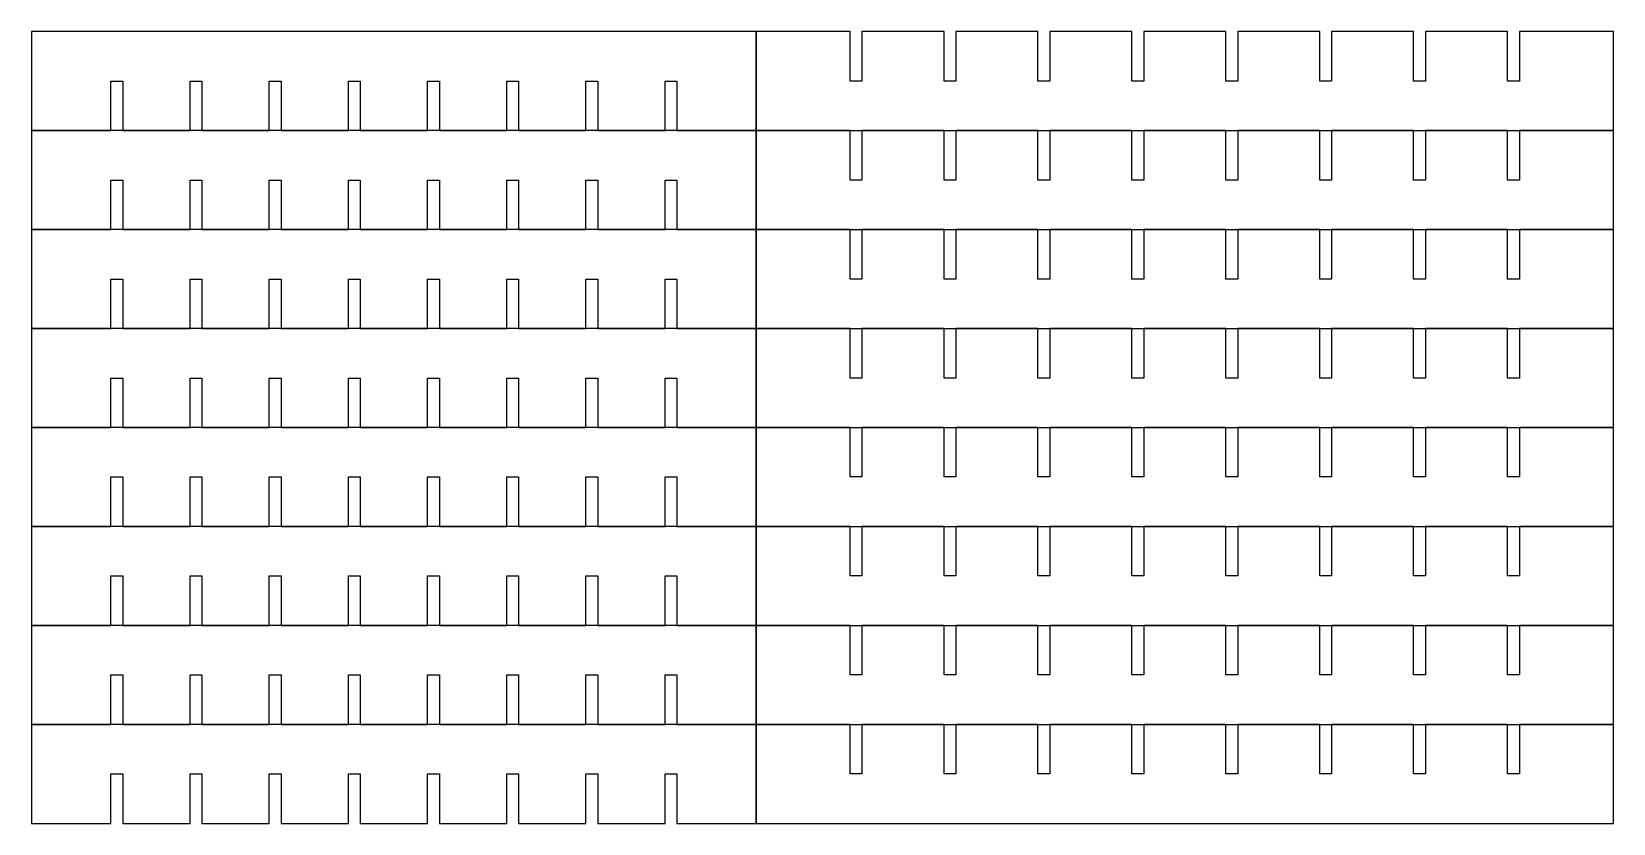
# Model space of a CAD drawing. Header units: metres. Extents: x 0 to 799, y 50 to 450.
import ezdxf

# ---------------------------------------------------------------- set-up
doc = ezdxf.new("R2010")
doc.units = ezdxf.units.M

msp = doc.modelspace()

# ---------------------------------------------------------------- linework, layer by layer
for p, q in [((366, 450.08), (0, 450.08)), ((0, 450.08), (0, 400.08)), ((366, 400.08), (366, 450.08)), ((413.454, 450.08), (366.01, 450.08)), ((366.01, 450.08), (366.01, 400.08)), ((413.454, 425.08), (413.454, 450.08)), ((460.899, 450.08), (419.454, 450.08)), ((419.454, 450.08), (419.454, 425.08)), ((460.899, 425.08), (460.899, 450.08)), ((508.343, 450.08), (466.899, 450.08)), ((466.899, 450.08), (466.899, 425.08)), ((508.343, 425.08), (508.343, 450.08)), ((555.788, 450.08), (514.343, 450.08)), ((514.343, 450.08), (514.343, 425.08)), ((555.788, 425.08), (555.788, 450.08)), ((603.232, 450.08), (561.788, 450.08)), ((561.788, 450.08), (561.788, 425.08)), ((603.232, 425.08), (603.232, 450.08)), ((650.677, 450.08), (609.232, 450.08)), ((609.232, 450.08), (609.232, 425.08)), ((650.677, 425.08), (650.677, 450.08)), ((698.121, 450.08), (656.677, 450.08)), ((656.677, 450.08), (656.677, 425.08)), ((698.121, 425.08), (698.121, 450.08)), ((745.566, 450.08), (704.121, 450.08)), ((704.121, 450.08), (704.121, 425.08)), ((745.566, 425.08), (745.566, 450.08)), ((799.01, 450.08), (751.566, 450.08)), ((751.566, 450.08), (751.566, 425.08)), ((799.01, 400.08), (799.01, 450.08)), ((40, 425.08), (46, 425.08)), ((40, 400.08), (40, 425.08)), ((46, 425.08), (46, 400.08)), ((80, 400.08), (80, 425.08)), ((80, 425.08), (86, 425.08)), ((86, 425.08), (86, 400.08)), ((120, 400.08), (120, 425.08)), ((120, 425.08), (126, 425.08)), ((126, 425.08), (126, 400.08)), ((160, 400.08), (160, 425.08)), ((160, 425.08), (166, 425.08)), ((166, 425.08), (166, 400.08)), ((200, 400.08), (200, 425.08)), ((200, 425.08), (206, 425.08)), ((206, 425.08), (206, 400.08)), ((240, 400.08), (240, 425.08)), ((240, 425.08), (246, 425.08)), ((246, 425.08), (246, 400.08)), ((280, 400.08), (280, 425.08)), ((280, 425.08), (286, 425.08)), ((286, 425.08), (286, 400.08)), ((320, 400.08), (320, 425.08)), ((320, 425.08), (326, 425.08)), ((326, 425.08), (326, 400.08)), ((419.454, 425.08), (413.454, 425.08)), ((466.899, 425.08), (460.899, 425.08)), ((514.343, 425.08), (508.343, 425.08)), ((561.788, 425.08), (555.788, 425.08)), ((609.232, 425.08), (603.232, 425.08)), ((656.677, 425.08), (650.677, 425.08)), ((704.121, 425.08), (698.121, 425.08)), ((751.566, 425.08), (745.566, 425.08)), ((0, 400.08), (40, 400.08)), ((366, 400.07), (0, 400.07)), ((0, 400.07), (0, 350.07)), ((46, 400.08), (80, 400.08)), ((86, 400.08), (120, 400.08)), ((126, 400.08), (160, 400.08)), ((166, 400.08), (200, 400.08)), ((206, 400.08), (240, 400.08)), ((246, 400.08), (280, 400.08)), ((286, 400.08), (320, 400.08)), ((326, 400.08), (366, 400.08)), ((366, 350.07), (366, 400.07)), ((366.01, 400.08), (799.01, 400.08)), ((413.454, 400.07), (366.01, 400.07)), ((366.01, 400.07), (366.01, 350.07)), ((413.454, 375.07), (413.454, 400.07)), ((460.899, 400.07), (419.454, 400.07)), ((419.454, 400.07), (419.454, 375.07)), ((460.899, 375.07), (460.899, 400.07)), ((508.343, 400.07), (466.899, 400.07)), ((466.899, 400.07), (466.899, 375.07)), ((508.343, 375.07), (508.343, 400.07)), ((555.788, 400.07), (514.343, 400.07)), ((514.343, 400.07), (514.343, 375.07)), ((555.788, 375.07), (555.788, 400.07)), ((603.232, 400.07), (561.788, 400.07)), ((561.788, 400.07), (561.788, 375.07)), ((603.232, 375.07), (603.232, 400.07)), ((650.677, 400.07), (609.232, 400.07)), ((609.232, 400.07), (609.232, 375.07)), ((650.677, 375.07), (650.677, 400.07)), ((698.121, 400.07), (656.677, 400.07)), ((656.677, 400.07), (656.677, 375.07)), ((698.121, 375.07), (698.121, 400.07)), ((745.566, 400.07), (704.121, 400.07)), ((704.121, 400.07), (704.121, 375.07)), ((745.566, 375.07), (745.566, 400.07)), ((799.01, 400.07), (751.566, 400.07)), ((751.566, 400.07), (751.566, 375.07)), ((799.01, 350.07), (799.01, 400.07)), ((40, 375.07), (46, 375.07)), ((40, 350.07), (40, 375.07)), ((46, 375.07), (46, 350.07)), ((80, 350.07), (80, 375.07)), ((80, 375.07), (86, 375.07)), ((86, 375.07), (86, 350.07)), ((120, 350.07), (120, 375.07)), ((120, 375.07), (126, 375.07)), ((126, 375.07), (126, 350.07)), ((160, 350.07), (160, 375.07)), ((160, 375.07), (166, 375.07)), ((166, 375.07), (166, 350.07)), ((200, 350.07), (200, 375.07)), ((200, 375.07), (206, 375.07)), ((206, 375.07), (206, 350.07)), ((240, 350.07), (240, 375.07)), ((240, 375.07), (246, 375.07)), ((246, 375.07), (246, 350.07)), ((280, 350.07), (280, 375.07)), ((280, 375.07), (286, 375.07)), ((286, 375.07), (286, 350.07)), ((320, 350.07), (320, 375.07)), ((320, 375.07), (326, 375.07)), ((326, 375.07), (326, 350.07)), ((419.454, 375.07), (413.454, 375.07)), ((466.899, 375.07), (460.899, 375.07)), ((514.343, 375.07), (508.343, 375.07)), ((561.788, 375.07), (555.788, 375.07)), ((609.232, 375.07), (603.232, 375.07)), ((656.677, 375.07), (650.677, 375.07)), ((704.121, 375.07), (698.121, 375.07)), ((751.566, 375.07), (745.566, 375.07)), ((0, 350.07), (40, 350.07)), ((366, 350.06), (0, 350.06)), ((0, 350.06), (0, 300.06)), ((46, 350.07), (80, 350.07)), ((86, 350.07), (120, 350.07)), ((126, 350.07), (160, 350.07)), ((166, 350.07), (200, 350.07)), ((206, 350.07), (240, 350.07)), ((246, 350.07), (280, 350.07)), ((286, 350.07), (320, 350.07)), ((326, 350.07), (366, 350.07)), ((366, 300.06), (366, 350.06)), ((366.01, 350.07), (799.01, 350.07)), ((413.454, 350.06), (366.01, 350.06)), ((366.01, 350.06), (366.01, 300.06)), ((413.454, 325.06), (413.454, 350.06)), ((460.899, 350.06), (419.454, 350.06)), ((419.454, 350.06), (419.454, 325.06)), ((460.899, 325.06), (460.899, 350.06)), ((508.343, 350.06), (466.899, 350.06)), ((466.899, 350.06), (466.899, 325.06)), ((508.343, 325.06), (508.343, 350.06)), ((555.788, 350.06), (514.343, 350.06)), ((514.343, 350.06), (514.343, 325.06)), ((555.788, 325.06), (555.788, 350.06)), ((603.232, 350.06), (561.788, 350.06)), ((561.788, 350.06), (561.788, 325.06)), ((603.232, 325.06), (603.232, 350.06)), ((650.677, 350.06), (609.232, 350.06)), ((609.232, 350.06), (609.232, 325.06)), ((650.677, 325.06), (650.677, 350.06)), ((698.121, 350.06), (656.677, 350.06)), ((656.677, 350.06), (656.677, 325.06)), ((698.121, 325.06), (698.121, 350.06)), ((745.566, 350.06), (704.121, 350.06)), ((704.121, 350.06), (704.121, 325.06)), ((745.566, 325.06), (745.566, 350.06)), ((799.01, 350.06), (751.566, 350.06)), ((751.566, 350.06), (751.566, 325.06)), ((799.01, 300.06), (799.01, 350.06)), ((40, 325.06), (46, 325.06)), ((40, 300.06), (40, 325.06)), ((46, 325.06), (46, 300.06)), ((80, 300.06), (80, 325.06)), ((80, 325.06), (86, 325.06)), ((86, 325.06), (86, 300.06)), ((120, 300.06), (120, 325.06)), ((120, 325.06), (126, 325.06)), ((126, 325.06), (126, 300.06)), ((160, 300.06), (160, 325.06)), ((160, 325.06), (166, 325.06)), ((166, 325.06), (166, 300.06)), ((200, 300.06), (200, 325.06)), ((200, 325.06), (206, 325.06)), ((206, 325.06), (206, 300.06)), ((240, 300.06), (240, 325.06)), ((240, 325.06), (246, 325.06)), ((246, 325.06), (246, 300.06)), ((280, 300.06), (280, 325.06)), ((280, 325.06), (286, 325.06)), ((286, 325.06), (286, 300.06)), ((320, 300.06), (320, 325.06)), ((320, 325.06), (326, 325.06)), ((326, 325.06), (326, 300.06)), ((419.454, 325.06), (413.454, 325.06)), ((466.899, 325.06), (460.899, 325.06)), ((514.343, 325.06), (508.343, 325.06)), ((561.788, 325.06), (555.788, 325.06)), ((609.232, 325.06), (603.232, 325.06)), ((656.677, 325.06), (650.677, 325.06)), ((704.121, 325.06), (698.121, 325.06)), ((751.566, 325.06), (745.566, 325.06)), ((0, 300.06), (40, 300.06)), ((366, 300.05), (0, 300.05)), ((0, 300.05), (0, 250.05)), ((46, 300.06), (80, 300.06)), ((86, 300.06), (120, 300.06)), ((126, 300.06), (160, 300.06)), ((166, 300.06), (200, 300.06)), ((206, 300.06), (240, 300.06)), ((246, 300.06), (280, 300.06)), ((286, 300.06), (320, 300.06)), ((326, 300.06), (366, 300.06)), ((366, 250.05), (366, 300.05)), ((366.01, 300.06), (799.01, 300.06)), ((413.454, 300.05), (366.01, 300.05)), ((366.01, 300.05), (366.01, 250.05)), ((413.454, 275.05), (413.454, 300.05)), ((460.899, 300.05), (419.454, 300.05)), ((419.454, 300.05), (419.454, 275.05)), ((460.899, 275.05), (460.899, 300.05)), ((508.343, 300.05), (466.899, 300.05)), ((466.899, 300.05), (466.899, 275.05)), ((508.343, 275.05), (508.343, 300.05)), ((555.788, 300.05), (514.343, 300.05)), ((514.343, 300.05), (514.343, 275.05)), ((555.788, 275.05), (555.788, 300.05)), ((603.232, 300.05), (561.788, 300.05)), ((561.788, 300.05), (561.788, 275.05)), ((603.232, 275.05), (603.232, 300.05)), ((650.677, 300.05), (609.232, 300.05)), ((609.232, 300.05), (609.232, 275.05)), ((650.677, 275.05), (650.677, 300.05)), ((698.121, 300.05), (656.677, 300.05)), ((656.677, 300.05), (656.677, 275.05)), ((698.121, 275.05), (698.121, 300.05)), ((745.566, 300.05), (704.121, 300.05)), ((704.121, 300.05), (704.121, 275.05)), ((745.566, 275.05), (745.566, 300.05)), ((799.01, 300.05), (751.566, 300.05)), ((751.566, 300.05), (751.566, 275.05)), ((799.01, 250.05), (799.01, 300.05)), ((40, 275.05), (46, 275.05)), ((40, 250.05), (40, 275.05)), ((46, 275.05), (46, 250.05)), ((80, 250.05), (80, 275.05)), ((80, 275.05), (86, 275.05)), ((86, 275.05), (86, 250.05)), ((120, 250.05), (120, 275.05)), ((120, 275.05), (126, 275.05)), ((126, 275.05), (126, 250.05)), ((160, 250.05), (160, 275.05)), ((160, 275.05), (166, 275.05)), ((166, 275.05), (166, 250.05)), ((200, 250.05), (200, 275.05)), ((200, 275.05), (206, 275.05)), ((206, 275.05), (206, 250.05)), ((240, 250.05), (240, 275.05)), ((240, 275.05), (246, 275.05)), ((246, 275.05), (246, 250.05)), ((280, 250.05), (280, 275.05)), ((280, 275.05), (286, 275.05)), ((286, 275.05), (286, 250.05)), ((320, 250.05), (320, 275.05)), ((320, 275.05), (326, 275.05)), ((326, 275.05), (326, 250.05)), ((419.454, 275.05), (413.454, 275.05)), ((466.899, 275.05), (460.899, 275.05)), ((514.343, 275.05), (508.343, 275.05)), ((561.788, 275.05), (555.788, 275.05)), ((609.232, 275.05), (603.232, 275.05)), ((656.677, 275.05), (650.677, 275.05)), ((704.121, 275.05), (698.121, 275.05)), ((751.566, 275.05), (745.566, 275.05)), ((0, 250.05), (40, 250.05)), ((366, 250.04), (0, 250.04)), ((0, 250.04), (0, 200.04)), ((46, 250.05), (80, 250.05)), ((86, 250.05), (120, 250.05)), ((126, 250.05), (160, 250.05)), ((166, 250.05), (200, 250.05)), ((206, 250.05), (240, 250.05)), ((246, 250.05), (280, 250.05)), ((286, 250.05), (320, 250.05)), ((326, 250.05), (366, 250.05)), ((366, 200.04), (366, 250.04)), ((366.01, 250.05), (799.01, 250.05)), ((413.454, 250.04), (366.01, 250.04)), ((366.01, 250.04), (366.01, 200.04)), ((413.454, 225.04), (413.454, 250.04)), ((460.899, 250.04), (419.454, 250.04)), ((419.454, 250.04), (419.454, 225.04)), ((460.899, 225.04), (460.899, 250.04)), ((508.343, 250.04), (466.899, 250.04)), ((466.899, 250.04), (466.899, 225.04)), ((508.343, 225.04), (508.343, 250.04)), ((555.788, 250.04), (514.343, 250.04)), ((514.343, 250.04), (514.343, 225.04)), ((555.788, 225.04), (555.788, 250.04)), ((603.232, 250.04), (561.788, 250.04)), ((561.788, 250.04), (561.788, 225.04)), ((603.232, 225.04), (603.232, 250.04)), ((650.677, 250.04), (609.232, 250.04)), ((609.232, 250.04), (609.232, 225.04)), ((650.677, 225.04), (650.677, 250.04)), ((698.121, 250.04), (656.677, 250.04)), ((656.677, 250.04), (656.677, 225.04)), ((698.121, 225.04), (698.121, 250.04)), ((745.566, 250.04), (704.121, 250.04)), ((704.121, 250.04), (704.121, 225.04)), ((745.566, 225.04), (745.566, 250.04)), ((799.01, 250.04), (751.566, 250.04)), ((751.566, 250.04), (751.566, 225.04)), ((799.01, 200.04), (799.01, 250.04)), ((40, 225.04), (46, 225.04)), ((40, 200.04), (40, 225.04)), ((46, 225.04), (46, 200.04)), ((80, 200.04), (80, 225.04)), ((80, 225.04), (86, 225.04)), ((86, 225.04), (86, 200.04)), ((120, 200.04), (120, 225.04)), ((120, 225.04), (126, 225.04)), ((126, 225.04), (126, 200.04)), ((160, 200.04), (160, 225.04)), ((160, 225.04), (166, 225.04)), ((166, 225.04), (166, 200.04)), ((200, 200.04), (200, 225.04)), ((200, 225.04), (206, 225.04)), ((206, 225.04), (206, 200.04)), ((240, 200.04), (240, 225.04)), ((240, 225.04), (246, 225.04)), ((246, 225.04), (246, 200.04)), ((280, 200.04), (280, 225.04)), ((280, 225.04), (286, 225.04)), ((286, 225.04), (286, 200.04)), ((320, 200.04), (320, 225.04)), ((320, 225.04), (326, 225.04)), ((326, 225.04), (326, 200.04)), ((419.454, 225.04), (413.454, 225.04)), ((466.899, 225.04), (460.899, 225.04)), ((514.343, 225.04), (508.343, 225.04)), ((561.788, 225.04), (555.788, 225.04)), ((609.232, 225.04), (603.232, 225.04)), ((656.677, 225.04), (650.677, 225.04)), ((704.121, 225.04), (698.121, 225.04)), ((751.566, 225.04), (745.566, 225.04)), ((0, 200.04), (40, 200.04)), ((366, 200.03), (0, 200.03)), ((0, 200.03), (0, 150.03)), ((46, 200.04), (80, 200.04)), ((86, 200.04), (120, 200.04)), ((126, 200.04), (160, 200.04)), ((166, 200.04), (200, 200.04)), ((206, 200.04), (240, 200.04)), ((246, 200.04), (280, 200.04)), ((286, 200.04), (320, 200.04)), ((326, 200.04), (366, 200.04)), ((366, 150.03), (366, 200.03)), ((366.01, 200.04), (799.01, 200.04)), ((413.454, 200.03), (366.01, 200.03)), ((366.01, 200.03), (366.01, 150.03)), ((413.454, 175.03), (413.454, 200.03)), ((460.899, 200.03), (419.454, 200.03)), ((419.454, 200.03), (419.454, 175.03)), ((460.899, 175.03), (460.899, 200.03)), ((508.343, 200.03), (466.899, 200.03)), ((466.899, 200.03), (466.899, 175.03)), ((508.343, 175.03), (508.343, 200.03)), ((555.788, 200.03), (514.343, 200.03)), ((514.343, 200.03), (514.343, 175.03)), ((555.788, 175.03), (555.788, 200.03)), ((603.232, 200.03), (561.788, 200.03)), ((561.788, 200.03), (561.788, 175.03)), ((603.232, 175.03), (603.232, 200.03)), ((650.677, 200.03), (609.232, 200.03)), ((609.232, 200.03), (609.232, 175.03)), ((650.677, 175.03), (650.677, 200.03)), ((698.121, 200.03), (656.677, 200.03)), ((656.677, 200.03), (656.677, 175.03)), ((698.121, 175.03), (698.121, 200.03)), ((745.566, 200.03), (704.121, 200.03)), ((704.121, 200.03), (704.121, 175.03)), ((745.566, 175.03), (745.566, 200.03)), ((799.01, 200.03), (751.566, 200.03)), ((751.566, 200.03), (751.566, 175.03)), ((799.01, 150.03), (799.01, 200.03)), ((40, 175.03), (46, 175.03)), ((40, 150.03), (40, 175.03)), ((46, 175.03), (46, 150.03)), ((80, 150.03), (80, 175.03)), ((80, 175.03), (86, 175.03)), ((86, 175.03), (86, 150.03)), ((120, 150.03), (120, 175.03)), ((120, 175.03), (126, 175.03)), ((126, 175.03), (126, 150.03)), ((160, 150.03), (160, 175.03)), ((160, 175.03), (166, 175.03)), ((166, 175.03), (166, 150.03)), ((200, 150.03), (200, 175.03)), ((200, 175.03), (206, 175.03)), ((206, 175.03), (206, 150.03)), ((240, 150.03), (240, 175.03)), ((240, 175.03), (246, 175.03)), ((246, 175.03), (246, 150.03)), ((280, 150.03), (280, 175.03)), ((280, 175.03), (286, 175.03)), ((286, 175.03), (286, 150.03)), ((320, 150.03), (320, 175.03)), ((320, 175.03), (326, 175.03)), ((326, 175.03), (326, 150.03)), ((419.454, 175.03), (413.454, 175.03)), ((466.899, 175.03), (460.899, 175.03)), ((514.343, 175.03), (508.343, 175.03)), ((561.788, 175.03), (555.788, 175.03)), ((609.232, 175.03), (603.232, 175.03)), ((656.677, 175.03), (650.677, 175.03)), ((704.121, 175.03), (698.121, 175.03)), ((751.566, 175.03), (745.566, 175.03)), ((0, 150.03), (40, 150.03)), ((366, 150.02), (0, 150.02)), ((0, 150.02), (0, 100.02)), ((46, 150.03), (80, 150.03)), ((86, 150.03), (120, 150.03)), ((126, 150.03), (160, 150.03)), ((166, 150.03), (200, 150.03)), ((206, 150.03), (240, 150.03)), ((246, 150.03), (280, 150.03)), ((286, 150.03), (320, 150.03)), ((326, 150.03), (366, 150.03)), ((366, 100.02), (366, 150.02)), ((366.01, 150.03), (799.01, 150.03)), ((413.454, 150.02), (366.01, 150.02)), ((366.01, 150.02), (366.01, 100.02)), ((413.454, 125.02), (413.454, 150.02)), ((460.899, 150.02), (419.454, 150.02)), ((419.454, 150.02), (419.454, 125.02)), ((460.899, 125.02), (460.899, 150.02)), ((508.343, 150.02), (466.899, 150.02)), ((466.899, 150.02), (466.899, 125.02)), ((508.343, 125.02), (508.343, 150.02)), ((555.788, 150.02), (514.343, 150.02)), ((514.343, 150.02), (514.343, 125.02)), ((555.788, 125.02), (555.788, 150.02)), ((603.232, 150.02), (561.788, 150.02)), ((561.788, 150.02), (561.788, 125.02)), ((603.232, 125.02), (603.232, 150.02)), ((650.677, 150.02), (609.232, 150.02)), ((609.232, 150.02), (609.232, 125.02)), ((650.677, 125.02), (650.677, 150.02)), ((698.121, 150.02), (656.677, 150.02)), ((656.677, 150.02), (656.677, 125.02)), ((698.121, 125.02), (698.121, 150.02)), ((745.566, 150.02), (704.121, 150.02)), ((704.121, 150.02), (704.121, 125.02)), ((745.566, 125.02), (745.566, 150.02)), ((799.01, 150.02), (751.566, 150.02)), ((751.566, 150.02), (751.566, 125.02)), ((799.01, 100.02), (799.01, 150.02)), ((40, 125.02), (46, 125.02)), ((40, 100.02), (40, 125.02)), ((46, 125.02), (46, 100.02)), ((80, 100.02), (80, 125.02)), ((80, 125.02), (86, 125.02)), ((86, 125.02), (86, 100.02)), ((120, 100.02), (120, 125.02)), ((120, 125.02), (126, 125.02)), ((126, 125.02), (126, 100.02)), ((160, 100.02), (160, 125.02)), ((160, 125.02), (166, 125.02)), ((166, 125.02), (166, 100.02)), ((200, 100.02), (200, 125.02)), ((200, 125.02), (206, 125.02)), ((206, 125.02), (206, 100.02)), ((240, 100.02), (240, 125.02)), ((240, 125.02), (246, 125.02)), ((246, 125.02), (246, 100.02)), ((280, 100.02), (280, 125.02)), ((280, 125.02), (286, 125.02)), ((286, 125.02), (286, 100.02)), ((320, 100.02), (320, 125.02)), ((320, 125.02), (326, 125.02)), ((326, 125.02), (326, 100.02)), ((419.454, 125.02), (413.454, 125.02)), ((466.899, 125.02), (460.899, 125.02)), ((514.343, 125.02), (508.343, 125.02)), ((561.788, 125.02), (555.788, 125.02)), ((609.232, 125.02), (603.232, 125.02)), ((656.677, 125.02), (650.677, 125.02)), ((704.121, 125.02), (698.121, 125.02)), ((751.566, 125.02), (745.566, 125.02)), ((0, 100.02), (40, 100.02)), ((366, 100.01), (0, 100.01)), ((0, 100.01), (0, 50.01)), ((46, 100.02), (80, 100.02)), ((86, 100.02), (120, 100.02)), ((126, 100.02), (160, 100.02)), ((166, 100.02), (200, 100.02)), ((206, 100.02), (240, 100.02)), ((246, 100.02), (280, 100.02)), ((286, 100.02), (320, 100.02)), ((326, 100.02), (366, 100.02)), ((366, 50.01), (366, 100.01)), ((366.01, 100.02), (799.01, 100.02)), ((413.454, 100.01), (366.01, 100.01)), ((366.01, 100.01), (366.01, 50.01)), ((413.454, 75.01), (413.454, 100.01)), ((460.899, 100.01), (419.454, 100.01)), ((419.454, 100.01), (419.454, 75.01)), ((460.899, 75.01), (460.899, 100.01)), ((508.343, 100.01), (466.899, 100.01)), ((466.899, 100.01), (466.899, 75.01)), ((508.343, 75.01), (508.343, 100.01)), ((555.788, 100.01), (514.343, 100.01)), ((514.343, 100.01), (514.343, 75.01)), ((555.788, 75.01), (555.788, 100.01)), ((603.232, 100.01), (561.788, 100.01)), ((561.788, 100.01), (561.788, 75.01)), ((603.232, 75.01), (603.232, 100.01)), ((650.677, 100.01), (609.232, 100.01)), ((609.232, 100.01), (609.232, 75.01)), ((650.677, 75.01), (650.677, 100.01)), ((698.121, 100.01), (656.677, 100.01)), ((656.677, 100.01), (656.677, 75.01)), ((698.121, 75.01), (698.121, 100.01)), ((745.566, 100.01), (704.121, 100.01)), ((704.121, 100.01), (704.121, 75.01)), ((745.566, 75.01), (745.566, 100.01)), ((799.01, 100.01), (751.566, 100.01)), ((751.566, 100.01), (751.566, 75.01)), ((799.01, 50.01), (799.01, 100.01)), ((40, 75.01), (46, 75.01)), ((40, 50.01), (40, 75.01)), ((46, 75.01), (46, 50.01)), ((80, 50.01), (80, 75.01)), ((80, 75.01), (86, 75.01)), ((86, 75.01), (86, 50.01)), ((120, 50.01), (120, 75.01)), ((120, 75.01), (126, 75.01)), ((126, 75.01), (126, 50.01)), ((160, 50.01), (160, 75.01)), ((160, 75.01), (166, 75.01)), ((166, 75.01), (166, 50.01)), ((200, 50.01), (200, 75.01)), ((200, 75.01), (206, 75.01)), ((206, 75.01), (206, 50.01)), ((240, 50.01), (240, 75.01)), ((240, 75.01), (246, 75.01)), ((246, 75.01), (246, 50.01)), ((280, 50.01), (280, 75.01)), ((280, 75.01), (286, 75.01)), ((286, 75.01), (286, 50.01)), ((320, 50.01), (320, 75.01)), ((320, 75.01), (326, 75.01)), ((326, 75.01), (326, 50.01)), ((419.454, 75.01), (413.454, 75.01)), ((466.899, 75.01), (460.899, 75.01)), ((514.343, 75.01), (508.343, 75.01)), ((561.788, 75.01), (555.788, 75.01)), ((609.232, 75.01), (603.232, 75.01)), ((656.677, 75.01), (650.677, 75.01)), ((704.121, 75.01), (698.121, 75.01)), ((751.566, 75.01), (745.566, 75.01)), ((0, 50.01), (40, 50.01)), ((46, 50.01), (80, 50.01)), ((86, 50.01), (120, 50.01)), ((126, 50.01), (160, 50.01)), ((166, 50.01), (200, 50.01)), ((206, 50.01), (240, 50.01)), ((246, 50.01), (280, 50.01)), ((286, 50.01), (320, 50.01)), ((326, 50.01), (366, 50.01)), ((366.01, 50.01), (799.01, 50.01))]:
    msp.add_line(p, q)

doc.saveas('drawing.dxf')
